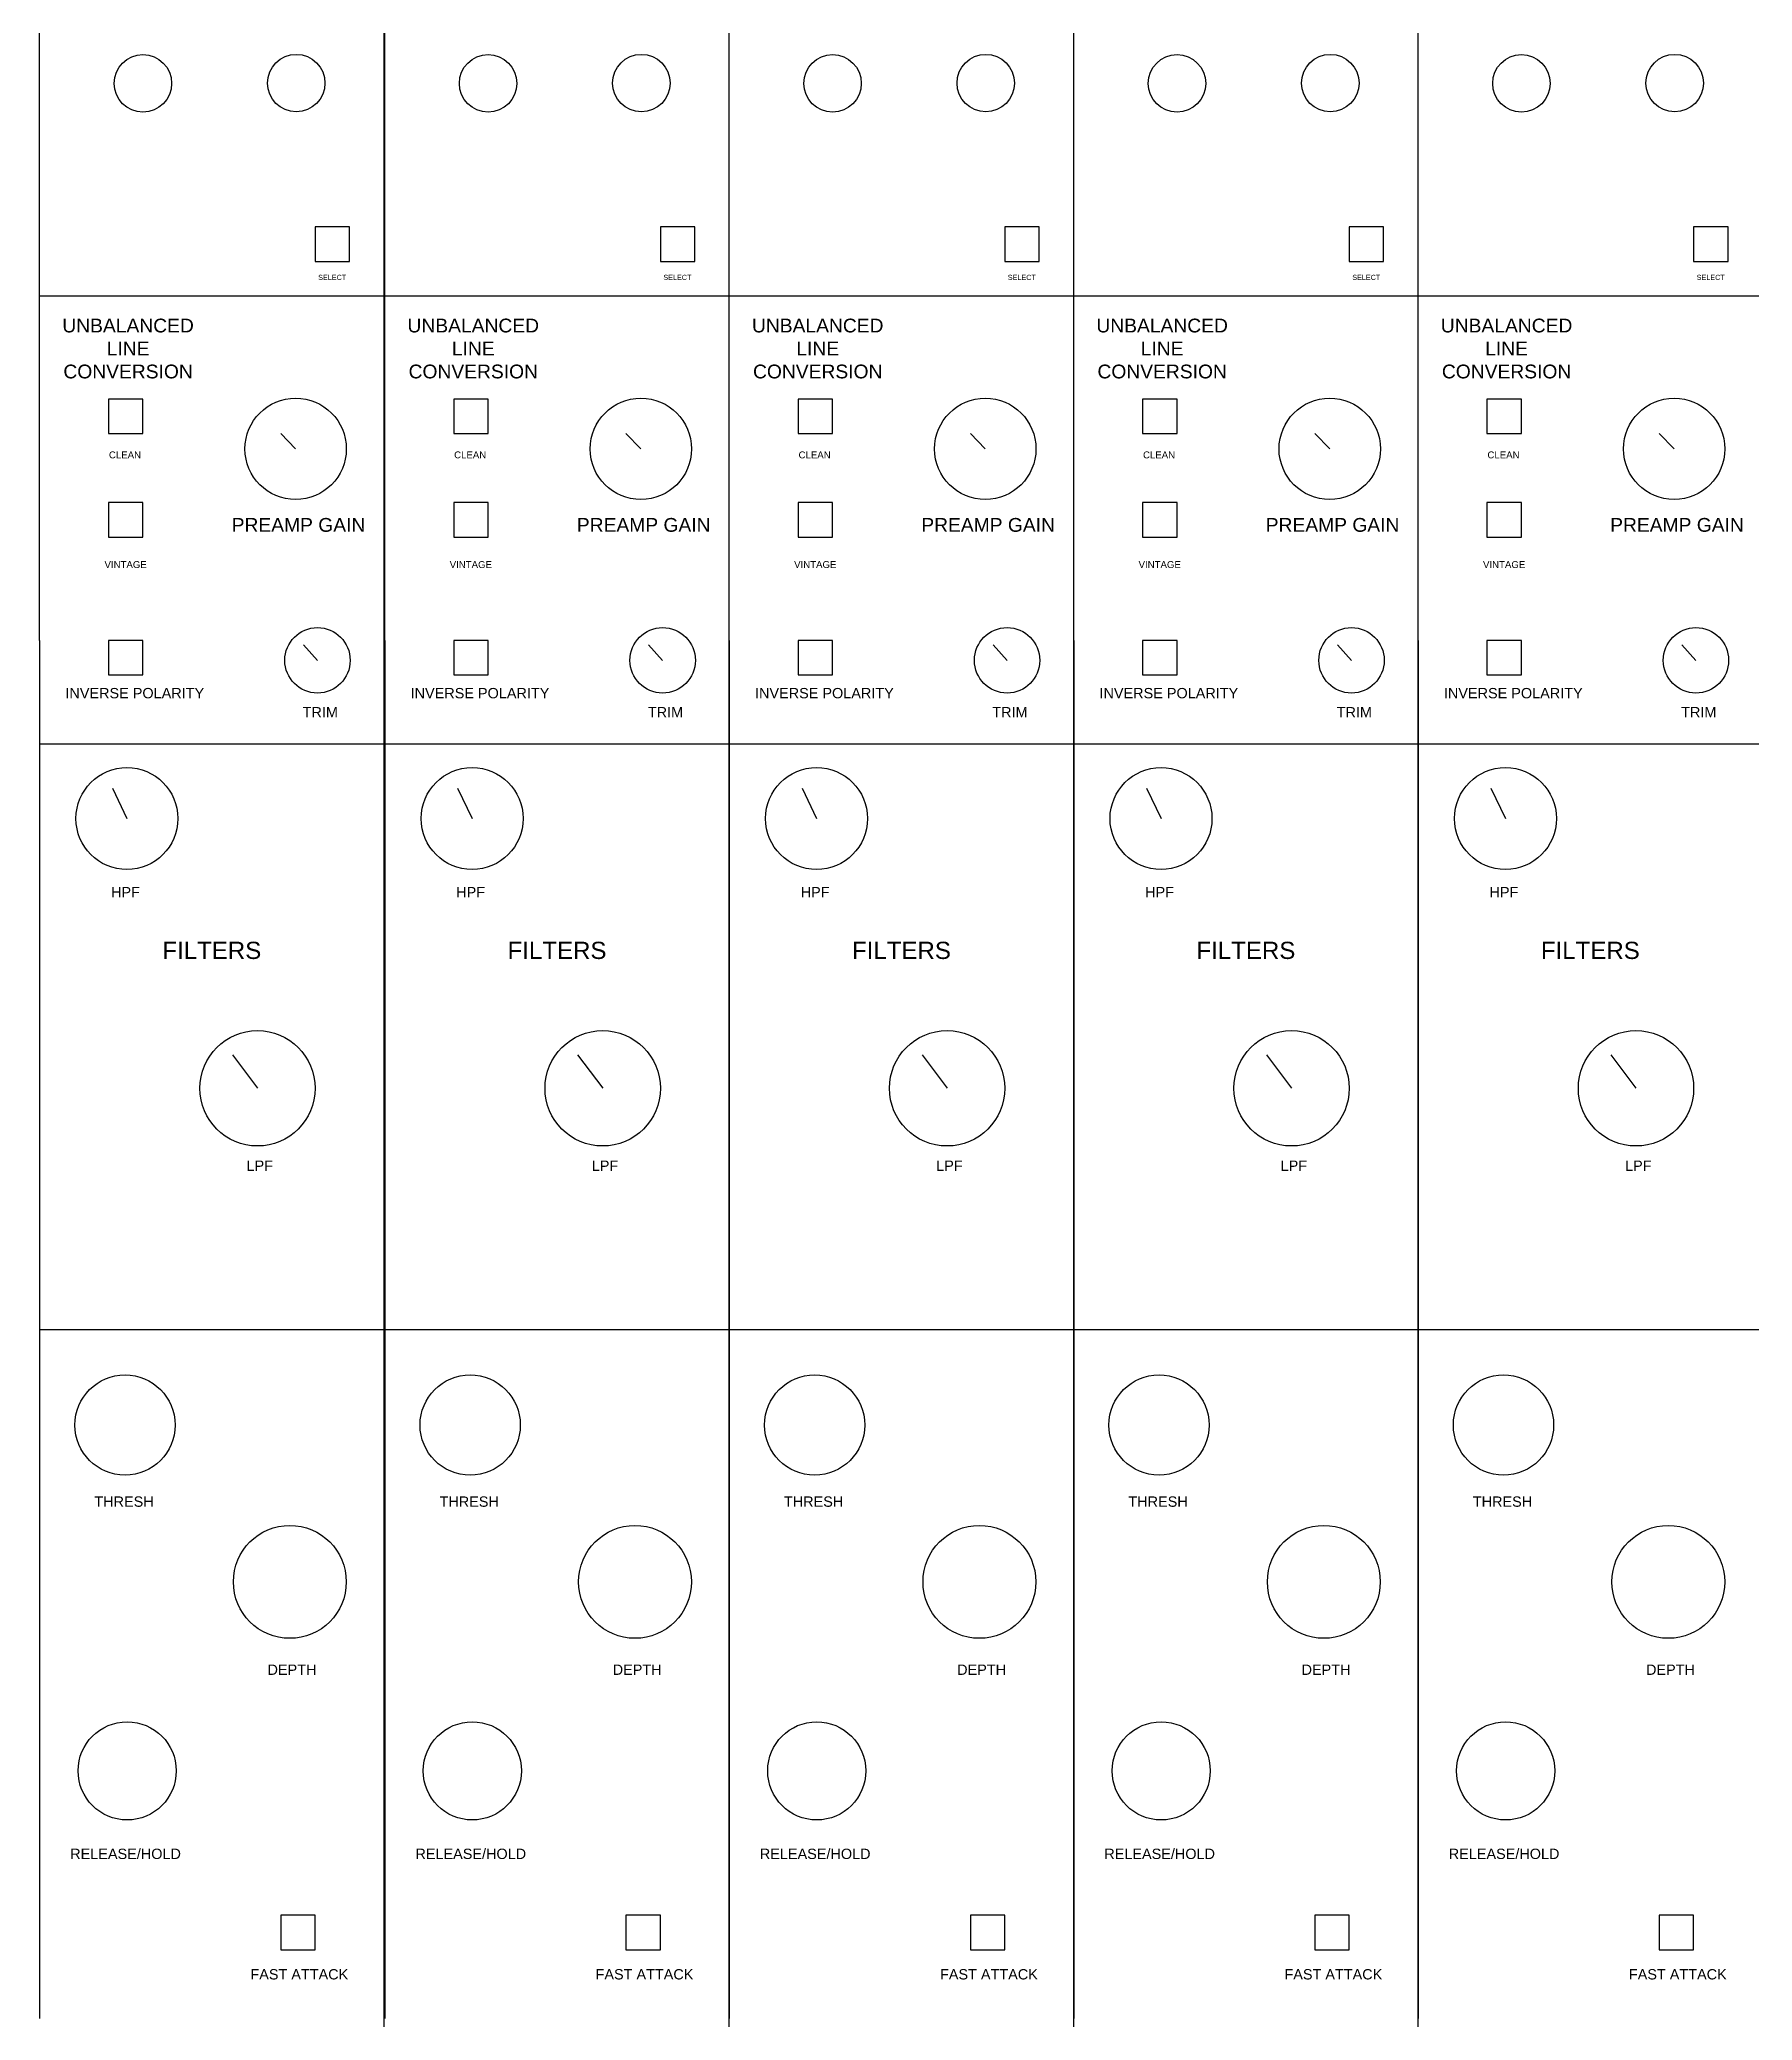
# Model space of a CAD drawing. Header units: inches. Extents: x -1200 to 6105, y -1104 to 2900.
# Drawn here: x -1200 to -703, y 739 to 1314 of the extents above; entities that cross this region are included whole.
import ezdxf

# ---------------------------------------------------------------- set-up
doc = ezdxf.new("R2010")
doc.units = ezdxf.units.IN
doc.header["$MEASUREMENT"] = 0
doc.layers.get('0').update_dxf_attribs({"lineweight": 25, "true_color": 0xffffff})
doc.styles.add('textstyle1004', font='')
doc.styles.add('textstyle1005', font='')
doc.styles.add('textstyle1006', font='')
doc.styles.add('textstyle1007', font='')
doc.styles.add('textstyle1008', font='')
doc.styles.add('textstyle1020', font='')
doc.styles.add('textstyle1021', font='')
doc.styles.add('textstyle1022', font='')
doc.styles.add('textstyle1023', font='')
doc.styles.add('textstyle1024', font='')
doc.styles.add('textstyle1036', font='')
doc.styles.add('textstyle1037', font='')
doc.styles.add('textstyle1038', font='')
doc.styles.add('textstyle1039', font='')
doc.styles.add('textstyle1040', font='')
doc.styles.add('textstyle1052', font='')
doc.styles.add('textstyle1053', font='')
doc.styles.add('textstyle1054', font='')
doc.styles.add('textstyle1055', font='')
doc.styles.add('textstyle1056', font='')
doc.styles.add('textstyle1068', font='')
doc.styles.add('textstyle1069', font='')
doc.styles.add('textstyle1070', font='')
doc.styles.add('textstyle1071', font='')
doc.styles.add('textstyle1072', font='')
doc.styles.add('textstyle1084', font='')
doc.styles.add('textstyle1085', font='')
doc.styles.add('textstyle1086', font='')
doc.styles.add('textstyle1087', font='')
doc.styles.add('textstyle1088', font='')
doc.styles.add('textstyle459', font='')
doc.styles.add('textstyle460', font='')
doc.styles.add('textstyle461', font='')
doc.styles.add('textstyle462', font='')
doc.styles.add('textstyle463', font='')
doc.styles.add('textstyle475', font='')
doc.styles.add('textstyle476', font='')
doc.styles.add('textstyle477', font='')
doc.styles.add('textstyle478', font='')
doc.styles.add('textstyle479', font='')
doc.styles.add('textstyle491', font='')
doc.styles.add('textstyle492', font='')
doc.styles.add('textstyle493', font='')
doc.styles.add('textstyle494', font='')
doc.styles.add('textstyle495', font='')
doc.styles.add('textstyle748', font='')
doc.styles.add('textstyle749', font='')
doc.styles.add('textstyle750', font='')
doc.styles.add('textstyle751', font='')
doc.styles.add('textstyle752', font='')
doc.styles.add('textstyle924', font='')
doc.styles.add('textstyle925', font='')
doc.styles.add('textstyle926', font='')
doc.styles.add('textstyle927', font='')
doc.styles.add('textstyle928', font='')
doc.styles.add('textstyle940', font='')
doc.styles.add('textstyle941', font='')
doc.styles.add('textstyle942', font='')
doc.styles.add('textstyle943', font='')
doc.styles.add('textstyle944', font='')
doc.styles.add('textstyle956', font='')
doc.styles.add('textstyle957', font='')
doc.styles.add('textstyle958', font='')
doc.styles.add('textstyle959', font='')
doc.styles.add('textstyle960', font='')
doc.styles.add('textstyle988', font='')
doc.styles.add('textstyle989', font='')
doc.styles.add('textstyle990', font='')
doc.styles.add('textstyle991', font='')
doc.styles.add('textstyle992', font='')
doc.styles.get('textstyle1004').set_extended_font_data('Liberation Sans')
doc.styles.get('textstyle1005').set_extended_font_data('Liberation Sans')
doc.styles.get('textstyle1006').set_extended_font_data('Liberation Sans')
doc.styles.get('textstyle1007').set_extended_font_data('Liberation Sans')
doc.styles.get('textstyle1008').set_extended_font_data('Liberation Sans')
doc.styles.get('textstyle1020').set_extended_font_data('Liberation Sans')
doc.styles.get('textstyle1021').set_extended_font_data('Liberation Sans')
doc.styles.get('textstyle1022').set_extended_font_data('Liberation Sans')
doc.styles.get('textstyle1023').set_extended_font_data('Liberation Sans')
doc.styles.get('textstyle1024').set_extended_font_data('Liberation Sans')
doc.styles.get('textstyle1036').set_extended_font_data('Liberation Sans')
doc.styles.get('textstyle1037').set_extended_font_data('Liberation Sans')
doc.styles.get('textstyle1038').set_extended_font_data('Liberation Sans')
doc.styles.get('textstyle1039').set_extended_font_data('Liberation Sans')
doc.styles.get('textstyle1040').set_extended_font_data('Liberation Sans')
doc.styles.get('textstyle1052').set_extended_font_data('Liberation Sans')
doc.styles.get('textstyle1053').set_extended_font_data('Liberation Sans')
doc.styles.get('textstyle1054').set_extended_font_data('Liberation Sans')
doc.styles.get('textstyle1055').set_extended_font_data('Liberation Sans')
doc.styles.get('textstyle1056').set_extended_font_data('Liberation Sans')
doc.styles.get('textstyle1068').set_extended_font_data('Liberation Sans')
doc.styles.get('textstyle1069').set_extended_font_data('Liberation Sans')
doc.styles.get('textstyle1070').set_extended_font_data('Liberation Sans')
doc.styles.get('textstyle1071').set_extended_font_data('Liberation Sans')
doc.styles.get('textstyle1072').set_extended_font_data('Liberation Sans')
doc.styles.get('textstyle1084').set_extended_font_data('Liberation Sans')
doc.styles.get('textstyle1085').set_extended_font_data('Liberation Sans')
doc.styles.get('textstyle1086').set_extended_font_data('Liberation Sans')
doc.styles.get('textstyle1087').set_extended_font_data('Liberation Sans')
doc.styles.get('textstyle1088').set_extended_font_data('Liberation Sans')
doc.styles.get('textstyle459').set_extended_font_data('Liberation Sans')
doc.styles.get('textstyle460').set_extended_font_data('Liberation Sans')
doc.styles.get('textstyle461').set_extended_font_data('Liberation Sans')
doc.styles.get('textstyle462').set_extended_font_data('Liberation Sans')
doc.styles.get('textstyle463').set_extended_font_data('Liberation Sans')
doc.styles.get('textstyle475').set_extended_font_data('Liberation Sans')
doc.styles.get('textstyle476').set_extended_font_data('Liberation Sans')
doc.styles.get('textstyle477').set_extended_font_data('Liberation Sans')
doc.styles.get('textstyle478').set_extended_font_data('Liberation Sans')
doc.styles.get('textstyle479').set_extended_font_data('Liberation Sans')
doc.styles.get('textstyle491').set_extended_font_data('Liberation Sans')
doc.styles.get('textstyle492').set_extended_font_data('Liberation Sans')
doc.styles.get('textstyle493').set_extended_font_data('Liberation Sans')
doc.styles.get('textstyle494').set_extended_font_data('Liberation Sans')
doc.styles.get('textstyle495').set_extended_font_data('Liberation Sans')
doc.styles.get('textstyle748').set_extended_font_data('Liberation Sans')
doc.styles.get('textstyle749').set_extended_font_data('Liberation Sans')
doc.styles.get('textstyle750').set_extended_font_data('Liberation Sans')
doc.styles.get('textstyle751').set_extended_font_data('Liberation Sans')
doc.styles.get('textstyle752').set_extended_font_data('Liberation Sans')
doc.styles.get('textstyle924').set_extended_font_data('Liberation Sans')
doc.styles.get('textstyle925').set_extended_font_data('Liberation Sans')
doc.styles.get('textstyle926').set_extended_font_data('Liberation Sans')
doc.styles.get('textstyle927').set_extended_font_data('Liberation Sans')
doc.styles.get('textstyle928').set_extended_font_data('Liberation Sans')
doc.styles.get('textstyle940').set_extended_font_data('Liberation Sans')
doc.styles.get('textstyle941').set_extended_font_data('Liberation Sans')
doc.styles.get('textstyle942').set_extended_font_data('Liberation Sans')
doc.styles.get('textstyle943').set_extended_font_data('Liberation Sans')
doc.styles.get('textstyle944').set_extended_font_data('Liberation Sans')
doc.styles.get('textstyle956').set_extended_font_data('Liberation Sans')
doc.styles.get('textstyle957').set_extended_font_data('Liberation Sans')
doc.styles.get('textstyle958').set_extended_font_data('Liberation Sans')
doc.styles.get('textstyle959').set_extended_font_data('Liberation Sans')
doc.styles.get('textstyle960').set_extended_font_data('Liberation Sans')
doc.styles.get('textstyle988').set_extended_font_data('Liberation Sans')
doc.styles.get('textstyle989').set_extended_font_data('Liberation Sans')
doc.styles.get('textstyle990').set_extended_font_data('Liberation Sans')
doc.styles.get('textstyle991').set_extended_font_data('Liberation Sans')
doc.styles.get('textstyle992').set_extended_font_data('Liberation Sans')

# ---------------------------------------------------------------- blocks, each defined once
blk = doc.blocks.new('Channelstripmodel')
for p, q in [((100, -1400), (100, 1200)), ((200.22, -1400), (200.22, 1200)), ((300.22, -1400), (300.22, 1200)), ((400.22, -1400), (400.22, 1200)), ((0, 1000), (0, 1030)), ((100.22, 1000), (100.22, 1030)), ((200.22, 1000), (200.22, 1030)), ((300.22, 1000), (300.22, 1030)), ((400.22, 1000), (400.22, 1030)), ((0, 940), (0, 1000)), ((100.22, 940), (100.22, 1000)), ((200.22, 940), (200.22, 1000)), ((300.22, 940), (300.22, 1000)), ((400.22, 940), (400.22, 1000)), ((80, 960), (80, 950)), ((90, 960), (80, 960)), ((90, 950), (90, 960)), ((180.22, 960), (180.22, 950)), ((190.22, 960), (180.22, 960)), ((190.22, 950), (190.22, 960)), ((280.22, 960), (280.22, 950)), ((290.22, 960), (280.22, 960)), ((290.22, 950), (290.22, 960)), ((380.22, 960), (380.22, 950)), ((390.22, 960), (380.22, 960)), ((390.22, 950), (390.22, 960)), ((480.22, 960), (480.22, 950)), ((490.22, 960), (480.22, 960)), ((490.22, 950), (490.22, 960)), ((80, 950), (90, 950)), ((180.22, 950), (190.22, 950)), ((280.22, 950), (290.22, 950)), ((380.22, 950), (390.22, 950)), ((480.22, 950), (490.22, 950)), ((0, 840), (0, 940)), ((0, 940), (50, 940)), ((50, 940), (100, 940)), ((100.22, 840), (100.22, 940)), ((100.22, 940), (150.22, 940)), ((150.22, 940), (200.22, 940)), ((200.22, 840), (200.22, 940)), ((200.22, 940), (250.22, 940)), ((250.22, 940), (300.22, 940)), ((300.22, 840), (300.22, 940)), ((300.22, 940), (350.22, 940)), ((350.22, 940), (400.22, 940)), ((400.22, 840), (400.22, 940)), ((400.22, 940), (450.22, 940)), ((450.22, 940), (500.22, 940)), ((20, 910), (20, 900)), ((30, 910), (20, 910)), ((30, 900), (30, 910)), ((120.22, 910), (120.22, 900)), ((130.22, 910), (120.22, 910)), ((130.22, 900), (130.22, 910)), ((220.22, 910), (220.22, 900)), ((230.22, 910), (220.22, 910)), ((230.22, 900), (230.22, 910)), ((320.22, 910), (320.22, 900)), ((330.22, 910), (320.22, 910)), ((330.22, 900), (330.22, 910)), ((420.22, 910), (420.22, 900)), ((430.22, 910), (420.22, 910)), ((430.22, 900), (430.22, 910)), ((20, 900), (30, 900)), ((70, 900), (74.34, 895.58)), ((120.22, 900), (130.22, 900)), ((170.22, 900), (174.56, 895.58)), ((220.22, 900), (230.22, 900)), ((270.22, 900), (274.56, 895.58)), ((320.22, 900), (330.22, 900)), ((370.22, 900), (374.56, 895.58)), ((420.22, 900), (430.22, 900)), ((470.22, 900), (474.56, 895.58)), ((20, 880), (20, 870)), ((30, 880), (20, 880)), ((30, 870), (30, 880)), ((120.22, 880), (120.22, 870)), ((130.22, 880), (120.22, 880)), ((130.22, 870), (130.22, 880)), ((220.22, 880), (220.22, 870)), ((230.22, 880), (220.22, 880)), ((230.22, 870), (230.22, 880)), ((320.22, 880), (320.22, 870)), ((330.22, 880), (320.22, 880)), ((330.22, 870), (330.22, 880)), ((420.22, 880), (420.22, 870)), ((430.22, 880), (420.22, 880)), ((430.22, 870), (430.22, 880)), ((20, 870), (30, 870)), ((120.22, 870), (130.22, 870)), ((220.22, 870), (230.22, 870)), ((320.22, 870), (330.22, 870)), ((420.22, 870), (430.22, 870)), ((0, 840), (0, 440)), ((20, 840), (20, 830)), ((30, 840), (20, 840)), ((30, 830), (30, 840)), ((100.22, 840), (100.22, 440)), ((120.22, 840), (120.22, 830)), ((130.22, 840), (120.22, 840)), ((130.22, 830), (130.22, 840)), ((200.22, 840), (200.22, 440)), ((220.22, 840), (220.22, 830)), ((230.22, 840), (220.22, 840)), ((230.22, 830), (230.22, 840)), ((300.22, 840), (300.22, 440)), ((320.22, 840), (320.22, 830)), ((330.22, 840), (320.22, 840)), ((330.22, 830), (330.22, 840)), ((400.22, 840), (400.22, 440)), ((420.22, 840), (420.22, 830)), ((430.22, 840), (420.22, 840)), ((430.22, 830), (430.22, 840)), ((76.59, 838.72), (80.67, 834.21)), ((176.8, 838.72), (180.89, 834.21)), ((276.8, 838.72), (280.89, 834.21)), ((376.8, 838.72), (380.89, 834.21)), ((476.8, 838.72), (480.89, 834.21)), ((20, 830), (30, 830)), ((120.22, 830), (130.22, 830)), ((220.22, 830), (230.22, 830)), ((320.22, 830), (330.22, 830)), ((420.22, 830), (430.22, 830)), ((0, 810), (100, 810)), ((100.22, 810), (200.22, 810)), ((200.22, 810), (300.22, 810)), ((300.22, 810), (400.22, 810)), ((400.22, 810), (500.22, 810)), ((21.15, 797.09), (25.36, 788.3)), ((121.37, 797.09), (125.58, 788.3)), ((221.37, 797.09), (225.58, 788.3)), ((321.37, 797.09), (325.58, 788.3)), ((421.37, 797.09), (425.58, 788.3)), ((55.98, 719.68), (63.26, 710)), ((156.2, 719.68), (163.48, 710)), ((256.2, 719.68), (263.48, 710)), ((356.2, 719.68), (363.48, 710)), ((456.2, 719.68), (463.48, 710)), ((0, 640), (50, 640)), ((50, 640), (100, 640)), ((100.22, 640), (150.22, 640)), ((150.22, 640), (200.22, 640)), ((200.22, 640), (250.22, 640)), ((250.22, 640), (300.22, 640)), ((300.22, 640), (350.22, 640)), ((350.22, 640), (400.22, 640)), ((400.22, 640), (450.22, 640)), ((450.22, 640), (500.22, 640)), ((70, 470), (70, 460)), ((80, 470), (70, 470)), ((80, 460), (80, 470)), ((170.22, 470), (170.22, 460)), ((180.22, 470), (170.22, 470)), ((180.22, 460), (180.22, 470)), ((270.22, 470), (270.22, 460)), ((280.22, 470), (270.22, 470)), ((280.22, 460), (280.22, 470)), ((370.22, 470), (370.22, 460)), ((380.22, 470), (370.22, 470)), ((380.22, 460), (380.22, 470)), ((470.22, 470), (470.22, 460)), ((480.22, 470), (470.22, 470)), ((480.22, 460), (480.22, 470)), ((70, 460), (80, 460)), ((170.22, 460), (180.22, 460)), ((270.22, 460), (280.22, 460)), ((370.22, 460), (380.22, 460)), ((470.22, 460), (480.22, 460))]:
    blk.add_line(p, q)
for centre, radius in [((30, 1001.66), 8.34), ((74.5, 1001.73), 8.35), ((130.22, 1001.66), 8.34), ((174.71, 1001.73), 8.35), ((230.22, 1001.66), 8.34), ((274.71, 1001.73), 8.35), ((330.22, 1001.66), 8.34), ((374.71, 1001.73), 8.35), ((430.22, 1001.66), 8.34), ((474.71, 1001.73), 8.35), ((74.34, 895.58), 14.71), ((174.56, 895.58), 14.71), ((274.56, 895.58), 14.71), ((374.56, 895.58), 14.71), ((474.56, 895.58), 14.71), ((80.67, 834.21), 9.49), ((180.89, 834.21), 9.49), ((280.89, 834.21), 9.49), ((380.89, 834.21), 9.49), ((480.89, 834.21), 9.49), ((25.36, 788.3), 14.8), ((125.58, 788.3), 14.8), ((225.58, 788.3), 14.8), ((325.58, 788.3), 14.8), ((425.58, 788.3), 14.8), ((63.26, 710), 16.74), ((163.48, 710), 16.74), ((263.48, 710), 16.74), ((363.48, 710), 16.74), ((463.48, 710), 16.74), ((24.8, 612.27), 14.55), ((125.01, 612.27), 14.55), ((225.01, 612.27), 14.55), ((325.01, 612.27), 14.55), ((425.01, 612.27), 14.55), ((72.65, 566.75), 16.38), ((172.86, 566.75), 16.38), ((272.86, 566.75), 16.38), ((372.86, 566.75), 16.38), ((472.86, 566.75), 16.38), ((25.42, 511.9), 14.24), ((125.63, 511.9), 14.24), ((225.63, 511.9), 14.24), ((325.63, 511.9), 14.24), ((425.63, 511.9), 14.24)]:
    blk.add_circle(centre, radius)
at = {"char_height": 1}
for s, insert, attachment_point, style in [('\\C7;\\H1.5;SELECT', (84.95, 945.34), 5, 'textstyle748'), ('\\C7;\\H1.5;SELECT', (185.17, 945.34), 5, 'textstyle749'), ('\\C7;\\H1.5;SELECT', (285.17, 945.34), 5, 'textstyle750'), ('\\C7;\\H1.5;SELECT', (385.17, 945.34), 5, 'textstyle751'), ('\\C7;\\H1.5;SELECT', (485.17, 945.34), 5, 'textstyle752'), ('\\C7;\\H4;UNBALANCED\\PLINE \\PCONVERSION', (25.69, 924.68), 5, 'textstyle924'), ('\\C7;\\H4;UNBALANCED\\PLINE \\PCONVERSION', (125.91, 924.68), 5, 'textstyle925'), ('\\C7;\\H4;UNBALANCED\\PLINE \\PCONVERSION', (225.91, 924.68), 5, 'textstyle926'), ('\\C7;\\H4;UNBALANCED\\PLINE \\PCONVERSION', (325.91, 924.68), 5, 'textstyle927'), ('\\C7;\\H4;UNBALANCED\\PLINE \\PCONVERSION', (425.91, 924.68), 5, 'textstyle928'), ('\\C7;\\H2;CLEAN', (24.79, 893.82), 5, 'textstyle956'), ('\\C7;\\H2;CLEAN', (125.01, 893.82), 5, 'textstyle957'), ('\\C7;\\H2;CLEAN', (225.01, 893.82), 5, 'textstyle958'), ('\\C7;\\H2;CLEAN', (325.01, 893.82), 5, 'textstyle959'), ('\\C7;\\H2;CLEAN', (425.01, 893.82), 5, 'textstyle960'), ('\\C7;\\H4;PREAMP GAIN', (55.76, 875.52), 1, 'textstyle491'), ('\\C7;\\H4;PREAMP GAIN', (155.98, 875.52), 1, 'textstyle492'), ('\\C7;\\H4;PREAMP GAIN', (255.98, 875.52), 1, 'textstyle493'), ('\\C7;\\H4;PREAMP GAIN', (355.98, 875.52), 1, 'textstyle494'), ('\\C7;\\H4;PREAMP GAIN', (455.98, 875.52), 1, 'textstyle495'), ('\\C7;\\H2;VINTAGE', (24.98, 861.99), 5, 'textstyle940'), ('\\C7;\\H2;VINTAGE', (125.2, 861.99), 5, 'textstyle941'), ('\\C7;\\H2;VINTAGE', (225.2, 861.99), 5, 'textstyle942'), ('\\C7;\\H2;VINTAGE', (325.2, 861.99), 5, 'textstyle943'), ('\\C7;\\H2;VINTAGE', (425.2, 861.99), 5, 'textstyle944'), ('\\C7;\\H3;INVERSE POLARITY', (7.49, 826.19), 1, 'textstyle475'), ('\\C7;\\H3;INVERSE POLARITY', (107.71, 826.19), 1, 'textstyle476'), ('\\C7;\\H3;INVERSE POLARITY', (207.71, 826.19), 1, 'textstyle477'), ('\\C7;\\H3;INVERSE POLARITY', (307.71, 826.19), 1, 'textstyle478'), ('\\C7;\\H3;INVERSE POLARITY', (407.71, 826.19), 1, 'textstyle479'), ('\\C7;\\H3;TRIM', (76.37, 820.66), 1, 'textstyle459'), ('\\C7;\\H3;TRIM', (176.59, 820.66), 1, 'textstyle460'), ('\\C7;\\H3;TRIM', (276.59, 820.66), 1, 'textstyle461'), ('\\C7;\\H3;TRIM', (376.59, 820.66), 1, 'textstyle462'), ('\\C7;\\H3;TRIM', (476.59, 820.66), 1, 'textstyle463'), ('\\C7;\\H3;HPF', (24.93, 766.93), 5, 'textstyle1068'), ('\\C7;\\H3;HPF', (125.15, 766.93), 5, 'textstyle1069'), ('\\C7;\\H3;HPF', (225.15, 766.93), 5, 'textstyle1070'), ('\\C7;\\H3;HPF', (325.15, 766.93), 5, 'textstyle1071'), ('\\C7;\\H3;HPF', (425.15, 766.93), 5, 'textstyle1072'), ('\\C7;\\H5;FILTERS', (50, 750), 5, 'textstyle1052'), ('\\C7;\\H5;FILTERS', (150.22, 750), 5, 'textstyle1053'), ('\\C7;\\H5;FILTERS', (250.22, 750), 5, 'textstyle1054'), ('\\C7;\\H5;FILTERS', (350.22, 750), 5, 'textstyle1055'), ('\\C7;\\H5;FILTERS', (450.22, 750), 5, 'textstyle1056'), ('\\C7;\\H3;LPF', (63.94, 687.54), 5, 'textstyle1084'), ('\\C7;\\H3;LPF', (164.15, 687.54), 5, 'textstyle1085'), ('\\C7;\\H3;LPF', (264.15, 687.54), 5, 'textstyle1086'), ('\\C7;\\H3;LPF', (364.15, 687.54), 5, 'textstyle1087'), ('\\C7;\\H3;LPF', (464.15, 687.54), 5, 'textstyle1088'), ('\\C7;\\H3;THRESH', (24.51, 590.03), 5, 'textstyle1020'), ('\\C7;\\H3;THRESH', (124.72, 590.03), 5, 'textstyle1021'), ('\\C7;\\H3;THRESH', (224.72, 590.03), 5, 'textstyle1022'), ('\\C7;\\H3;THRESH', (324.72, 590.03), 5, 'textstyle1023'), ('\\C7;\\H3;THRESH', (424.72, 590.03), 5, 'textstyle1024'), ('\\C7;\\H3;DEPTH', (73.27, 541.26), 5, 'textstyle988'), ('\\C7;\\H3;DEPTH', (173.49, 541.26), 5, 'textstyle989'), ('\\C7;\\H3;DEPTH', (273.49, 541.26), 5, 'textstyle990'), ('\\C7;\\H3;DEPTH', (373.49, 541.26), 5, 'textstyle991'), ('\\C7;\\H3;DEPTH', (473.49, 541.26), 5, 'textstyle992'), ('\\C7;\\H3;RELEASE/HOLD', (24.96, 487.8), 5, 'textstyle1004'), ('\\C7;\\H3;RELEASE/HOLD', (125.18, 487.8), 5, 'textstyle1005'), ('\\C7;\\H3;RELEASE/HOLD', (225.18, 487.8), 5, 'textstyle1006'), ('\\C7;\\H3;RELEASE/HOLD', (325.18, 487.8), 5, 'textstyle1007'), ('\\C7;\\H3;RELEASE/HOLD', (425.18, 487.8), 5, 'textstyle1008'), ('\\C7;\\H3;FAST ATTACK', (75.41, 452.84), 5, 'textstyle1036'), ('\\C7;\\H3;FAST ATTACK', (175.62, 452.84), 5, 'textstyle1037'), ('\\C7;\\H3;FAST ATTACK', (275.62, 452.84), 5, 'textstyle1038'), ('\\C7;\\H3;FAST ATTACK', (375.62, 452.84), 5, 'textstyle1039'), ('\\C7;\\H3;FAST ATTACK', (475.62, 452.84), 5, 'textstyle1040')]:
    blk.add_mtext(s, dxfattribs=dict(at, insert=insert, attachment_point=attachment_point, style=style))

msp = doc.modelspace()

# ---------------------------------------------------------------- block references
msp.add_blockref('Channelstripmodel', (-1200, 300))

doc.saveas('drawing.dxf')
